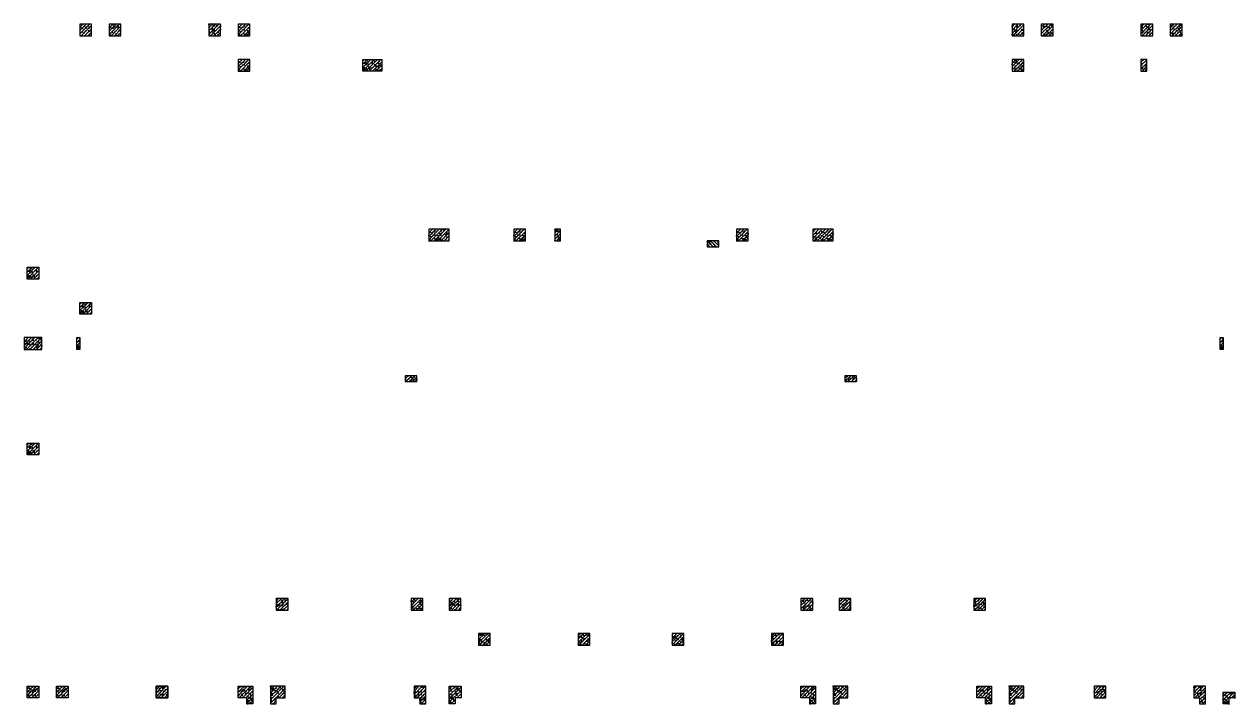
# Model space of a CAD drawing. Extents: x -100030 to 423145, y -43375 to 896525.
# Drawn here: x 402495 to 423145, y 734925 to 746525 of the extents above; entities that cross this region are included whole.
import ezdxf

# ---------------------------------------------------------------- set-up
doc = ezdxf.new("R2010")
doc.units = 0
doc.header["$LTSCALE"] = 500
for name, color, linetype in [('C-XREF-EXT', 7, 'CONTINUOUS'), ('S_CONS_COLU', 200, 'CONTINUOUS'), ('S_CONS_COLU_HACH', 7, 'CONTINUOUS')]:
    doc.layers.add(name, color=color, linetype=linetype)
pattern_1 = [(45, (39042.973, 489076.64), (-28.2842712, 28.2842712), []), (50, (39042.97, 489076.64), (143.452037, -12.550427), [15, -165]), (355, (39042.97, 489076.64), (-27.750267, 150.438427), [12, -132]), (100.4514, (39054.93, 489075.59), (115.701876, 137.88791), [12.74804, -140.228422]), (46.1842, (39042.97, 489116.64), (213.44821, -33.1038), [22.5, -247.5]), (96.6356, (39060.76, 489113.88), (186.93254, 194.82357), [19.12206, -210.3426]), (351.1842, (39042.97, 489116.64), (186.93239, 194.82372), [18, -198]), (21, (39062.97, 489106.64), (119.38141, -80.523778), [15, -165]), (326, (39062.97, 489106.64), (48.663066, 145.03001), [12, -132]), (71.4514, (39072.92, 489099.93), (168.044526, 64.5061), [12.74804, -140.228422]), (37.5, (39042.973, 489076.64), (2.431971, 66.578771), [0, -130.4, 0, -134, 0, -132.5]), (7.5, (39042.97, 489076.64), (52.613907, 78.882342), [0, -76.4, 0, -127.4, 0, -50.5]), (327.5, (38998.373, 489076.64), (106.764487, -4.5109743), [0, -50, 0, -156, 0, -207]), (317.5, (38978.37, 489076.64), (116.637234, 20.020996), [0, -65, 0, -103.6, 0, -147])]
pattern_2 = [(45, (42192.973, 489076.64), (-28.2842712, 28.2842712), []), (50, (42192.97, 489076.64), (143.452037, -12.550427), [15, -165]), (355, (42192.97, 489076.64), (-27.750267, 150.438427), [12, -132]), (100.4514, (42204.93, 489075.59), (115.701876, 137.88791), [12.74804, -140.228422]), (46.1842, (42192.97, 489116.64), (213.44821, -33.1038), [22.5, -247.5]), (96.6356, (42210.76, 489113.88), (186.93254, 194.82357), [19.12206, -210.3426]), (351.1842, (42192.97, 489116.64), (186.93239, 194.82372), [18, -198]), (21, (42212.97, 489106.64), (119.38141, -80.523778), [15, -165]), (326, (42212.97, 489106.64), (48.663066, 145.03001), [12, -132]), (71.4514, (42222.92, 489099.93), (168.044526, 64.5061), [12.74804, -140.228422]), (37.5, (42192.973, 489076.64), (2.431971, 66.578771), [0, -130.4, 0, -134, 0, -132.5]), (7.5, (42192.97, 489076.64), (52.613907, 78.882342), [0, -76.4, 0, -127.4, 0, -50.5]), (327.5, (42148.373, 489076.64), (106.764487, -4.5109743), [0, -50, 0, -156, 0, -207]), (317.5, (42128.37, 489076.64), (116.637234, 20.020996), [0, -65, 0, -103.6, 0, -147])]
pattern_3 = [(45, (35492.973, 489076.64), (-28.2842712, 28.2842712), []), (50, (35492.97, 489076.64), (143.452037, -12.550427), [15, -165]), (355, (35492.97, 489076.64), (-27.750267, 150.438427), [12, -132]), (100.4514, (35504.93, 489075.59), (115.701876, 137.88791), [12.74804, -140.228422]), (46.1842, (35492.97, 489116.64), (213.44821, -33.1038), [22.5, -247.5]), (96.6356, (35510.76, 489113.88), (186.93254, 194.82357), [19.12206, -210.3426]), (351.1842, (35492.97, 489116.64), (186.93239, 194.82372), [18, -198]), (21, (35512.97, 489106.64), (119.38141, -80.523778), [15, -165]), (326, (35512.97, 489106.64), (48.663066, 145.03001), [12, -132]), (71.4514, (35522.92, 489099.93), (168.044526, 64.5061), [12.74804, -140.228422]), (37.5, (35492.973, 489076.64), (2.431971, 66.578771), [0, -130.4, 0, -134, 0, -132.5]), (7.5, (35492.97, 489076.64), (52.613907, 78.882342), [0, -76.4, 0, -127.4, 0, -50.5]), (327.5, (35448.373, 489076.64), (106.764487, -4.5109743), [0, -50, 0, -156, 0, -207]), (317.5, (35428.37, 489076.64), (116.637234, 20.020996), [0, -65, 0, -103.6, 0, -147])]
pattern_4 = [(45, (15900, -2e-05), (-28.2842712, 28.2842712), []), (50, (15900, -2e-05), (143.452037, -12.550427), [15, -165]), (355, (15900, -2e-05), (-27.750267, 150.438427), [12, -132]), (100.4514, (15911.95, -1.05), (115.701876, 137.887908), [12.748038, -140.228422]), (46.1842, (15900, 40), (213.44821, -33.103803), [22.5, -247.5]), (96.6356, (15917.79, 37.24), (186.93254, 194.823574), [19.12206, -210.3426]), (351.1842, (15900, 40), (186.93239, 194.82372), [18, -198]), (21, (15920, 30), (119.38141, -80.523778), [15, -165]), (326, (15920, 30), (48.663066, 145.03001), [12, -132]), (71.4514, (15929.95, 23.29), (168.044526, 64.5061), [12.748038, -140.228422]), (37.5, (15900, -2e-05), (2.431971, 66.5787708), [0, -130.4, 0, -134, 0, -132.5]), (7.5, (15900, -2e-05), (52.6139075, 78.8823424), [0, -76.4, 0, -127.4, 0, -50.5]), (327.5, (15855.4, -2e-05), (106.7644872, -4.5109743), [0, -50, 0, -156, 0, -207]), (317.5, (15835.4, -2e-05), (116.637234, 20.020996), [0, -65, 0, -103.6, 0, -147])]
pattern_5 = [(45, (0, 0), (-28.2842712, 28.2842712), []), (50, (0, 0), (143.452037, -12.550427), [15, -165]), (355, (0, 0), (-27.750267, 150.438427), [12, -132]), (100.4514, (11.95, -1.05), (115.701876, 137.887908), [12.748038, -140.228422]), (46.1842, (0, 40), (213.44821, -33.103803), [22.5, -247.5]), (96.6356, (17.79, 37.24), (186.93254, 194.823574), [19.12206, -210.3426]), (351.1842, (0, 40), (186.93239, 194.82372), [18, -198]), (21, (20, 30), (119.38141, -80.523778), [15, -165]), (326, (20, 30), (48.663066, 145.03001), [12, -132]), (71.4514, (29.95, 23.29), (168.044526, 64.5061), [12.748038, -140.228422]), (37.5, (0, 0), (2.431971, 66.5787708), [0, -130.4, 0, -134, 0, -132.5]), (7.5, (0, 0), (52.6139075, 78.8823424), [0, -76.4, 0, -127.4, 0, -50.5]), (327.5, (-44.6, 0), (106.7644872, -4.5109743), [0, -50, 0, -156, 0, -207]), (317.5, (-64.6, 0), (116.637234, 20.020996), [0, -65, 0, -103.6, 0, -147])]
pattern_6 = [(45, (48642.975, 489076.64), (-28.2842712, 28.2842712), []), (50, (48642.97, 489076.64), (143.452037, -12.550427), [15, -165]), (355, (48642.97, 489076.64), (-27.750267, 150.438427), [12, -132]), (100.4514, (48654.93, 489075.59), (115.701876, 137.88791), [12.74804, -140.228422]), (46.1842, (48642.97, 489116.64), (213.44821, -33.1038), [22.5, -247.5]), (96.6356, (48660.76, 489113.88), (186.93254, 194.82357), [19.12206, -210.3426]), (351.1842, (48642.97, 489116.64), (186.93239, 194.82372), [18, -198]), (21, (48662.97, 489106.64), (119.38141, -80.523778), [15, -165]), (326, (48662.97, 489106.64), (48.663066, 145.03001), [12, -132]), (71.4514, (48672.92, 489099.93), (168.044526, 64.5061), [12.74804, -140.228422]), (37.5, (48642.975, 489076.64), (2.431971, 66.578771), [0, -130.4, 0, -134, 0, -132.5]), (7.5, (48642.975, 489076.64), (52.613907, 78.882342), [0, -76.4, 0, -127.4, 0, -50.5]), (327.5, (48598.375, 489076.64), (106.764487, -4.5109743), [0, -50, 0, -156, 0, -207]), (317.5, (48578.37, 489076.64), (116.637234, 20.020996), [0, -65, 0, -103.6, 0, -147])]
pattern_7 = [(45, (51642.975, 489076.64), (-28.2842712, 28.2842712), []), (50, (51642.97, 489076.64), (143.452037, -12.550427), [15, -165]), (355, (51642.97, 489076.64), (-27.750267, 150.438427), [12, -132]), (100.4514, (51654.93, 489075.59), (115.701876, 137.88791), [12.74804, -140.228422]), (46.1842, (51642.97, 489116.64), (213.44821, -33.1038), [22.5, -247.5]), (96.6356, (51660.76, 489113.88), (186.93254, 194.82357), [19.12206, -210.3426]), (351.1842, (51642.97, 489116.64), (186.93239, 194.82372), [18, -198]), (21, (51662.97, 489106.64), (119.38141, -80.523778), [15, -165]), (326, (51662.97, 489106.64), (48.663066, 145.03001), [12, -132]), (71.4514, (51672.92, 489099.93), (168.044526, 64.5061), [12.74804, -140.228422]), (37.5, (51642.975, 489076.64), (2.431971, 66.578771), [0, -130.4, 0, -134, 0, -132.5]), (7.5, (51642.975, 489076.64), (52.613907, 78.882342), [0, -76.4, 0, -127.4, 0, -50.5]), (327.5, (51598.375, 489076.64), (106.764487, -4.5109743), [0, -50, 0, -156, 0, -207]), (317.5, (51578.37, 489076.64), (116.637234, 20.020996), [0, -65, 0, -103.6, 0, -147])]

# ---------------------------------------------------------------- blocks, each defined once
blk = doc.blocks.new('BW-476991605', base_point=(382145, 784925))
at = {"layer": 'S_CONS_COLU_HACH'}
h = blk.add_hatch(dxfattribs=at)
h.set_pattern_fill('AN31C', color=256, scale=200)
h.set_pattern_definition(pattern_4)
h.paths.add_polyline_path([(403645, 796525), (403445, 796525), (403445, 796325), (403645, 796325)])
h = blk.add_hatch(dxfattribs=at)
h.set_pattern_fill('AN31C', color=256, scale=200)
h.set_pattern_definition(pattern_4)
h.paths.add_polyline_path([(404145, 796525), (403945, 796525), (403945, 796325), (404145, 796325)])
h = blk.add_hatch(dxfattribs=at)
h.set_pattern_fill('AN31C', color=256, scale=200)
h.set_pattern_definition(pattern_4)
h.paths.add_polyline_path([(405845, 796525), (405645, 796525), (405645, 796325), (405845, 796325)])
h = blk.add_hatch(dxfattribs=at)
h.set_pattern_fill('AN31C', color=256, scale=200)
h.set_pattern_definition(pattern_4)
h.paths.add_polyline_path([(406345, 796525), (406145, 796525), (406145, 796325), (406345, 796325)])
h = blk.add_hatch(dxfattribs=at)
h.set_pattern_fill('AN31C', color=256, scale=200)
h.set_pattern_definition(pattern_5)
h.paths.add_polyline_path([(419545, 796525), (419345, 796525), (419345, 796325), (419545, 796325)])
h = blk.add_hatch(dxfattribs=at)
h.set_pattern_fill('AN31C', color=256, scale=200)
h.set_pattern_definition(pattern_5)
h.paths.add_polyline_path([(420045, 796525), (419845, 796525), (419845, 796325), (420045, 796325)])
h = blk.add_hatch(dxfattribs=at)
h.set_pattern_fill('AN31C', color=256, scale=200)
h.set_pattern_definition(pattern_5)
h.paths.add_polyline_path([(421745, 796525), (421545, 796525), (421545, 796325), (421745, 796325)])
h = blk.add_hatch(dxfattribs=at)
h.set_pattern_fill('AN31C', color=256, scale=200)
h.set_pattern_definition(pattern_5)
h.paths.add_polyline_path([(422245, 796525), (422045, 796525), (422045, 796325), (422245, 796325)])
h = blk.add_hatch(dxfattribs=at)
h.set_pattern_fill('AN31C', color=256, scale=200)
h.set_pattern_definition([(45, (15900, -600), (-28.2842712, 28.2842712), []), (50, (15900, -600), (143.452037, -12.550427), [15, -165]), (355, (15900, -600), (-27.750267, 150.438427), [12, -132]), (100.4514, (15911.95, -601.05), (115.701876, 137.887908), [12.748038, -140.228422]), (46.1842, (15900, -560), (213.44821, -33.103803), [22.5, -247.5]), (96.6356, (15917.79, -562.76), (186.93254, 194.823574), [19.12206, -210.3426]), (351.1842, (15900, -560), (186.93239, 194.82372), [18, -198]), (21, (15920, -570), (119.38141, -80.523778), [15, -165]), (326, (15920, -570), (48.663066, 145.03001), [12, -132]), (71.4514, (15929.95, -576.71), (168.044526, 64.5061), [12.748038, -140.228422]), (37.5, (15900, -600), (2.431971, 66.5787708), [0, -130.4, 0, -134, 0, -132.5]), (7.5, (15900, -600), (52.6139075, 78.8823424), [0, -76.4, 0, -127.4, 0, -50.5]), (327.5, (15855.4, -600), (106.7644872, -4.5109743), [0, -50, 0, -156, 0, -207]), (317.5, (15835.4, -600), (116.637234, 20.020996), [0, -65, 0, -103.6, 0, -147])])
h.paths.add_polyline_path([(406345, 795925), (406145, 795925), (406145, 795725), (406345, 795725)])
h = blk.add_hatch(dxfattribs=at)
h.set_pattern_fill('AN31C', color=256, scale=200)
h.set_pattern_definition([(45, (25224.987, -600), (-28.2842712, 28.2842712), []), (50, (25224.99, -600), (143.452037, -12.550427), [15, -165]), (355, (25224.99, -600), (-27.750267, 150.438427), [12, -132]), (100.4514, (25236.94, -601.05), (115.701876, 137.887908), [12.748038, -140.228422]), (46.1842, (25224.99, -560), (213.44821, -33.103803), [22.5, -247.5]), (96.6356, (25242.77, -562.76), (186.93254, 194.823574), [19.12206, -210.3426]), (351.1842, (25224.99, -560), (186.93239, 194.82372), [18, -198]), (21, (25244.99, -570), (119.38141, -80.523778), [15, -165]), (326, (25244.99, -570), (48.663066, 145.03001), [12, -132]), (71.4514, (25254.94, -576.71), (168.044526, 64.5061), [12.748038, -140.228422]), (37.5, (25224.987, -600), (2.431971, 66.5787708), [0, -130.4, 0, -134, 0, -132.5]), (7.5, (25224.99, -600), (52.6139075, 78.8823424), [0, -76.4, 0, -127.4, 0, -50.5]), (327.5, (25180.387, -600), (106.7644872, -4.5109743), [0, -50, 0, -156, 0, -207]), (317.5, (25160.39, -600), (116.637234, 20.020996), [0, -65, 0, -103.6, 0, -147])])
h.paths.add_polyline_path([(408270, 795925), (408595, 795925), (408595, 795725), (408270, 795725)])
h = blk.add_hatch(dxfattribs=at)
h.set_pattern_fill('AN31C', color=256, scale=200)
h.set_pattern_definition(pattern_5)
h.paths.add_polyline_path([(419545, 795925), (419345, 795925), (419345, 795725), (419545, 795725)])
h = blk.add_hatch(dxfattribs=at)
h.set_pattern_fill('AN31C', color=256, scale=200)
h.set_pattern_definition([(45, (-5700, 9200), (-28.2842712, 28.2842712), []), (50, (-5700, 9200), (143.452037, -12.550427), [15, -165]), (355, (-5700, 9200), (-27.750267, 150.438427), [12, -132]), (100.4514, (-5688.05, 9198.95), (115.701876, 137.887908), [12.748038, -140.228422]), (46.1842, (-5700, 9240), (213.44821, -33.103803), [22.5, -247.5]), (96.6356, (-5682.21, 9237.24), (186.93254, 194.823574), [19.12206, -210.3426]), (351.1842, (-5700, 9240), (186.93239, 194.82372), [18, -198]), (21, (-5680, 9230), (119.38141, -80.523778), [15, -165]), (326, (-5680, 9230), (48.663066, 145.03001), [12, -132]), (71.4514, (-5670.05, 9223.29), (168.044526, 64.5061), [12.748038, -140.228422]), (37.5, (-5700, 9200), (2.431971, 66.5787708), [0, -130.4, 0, -134, 0, -132.5]), (7.5, (-5700, 9200), (52.6139075, 78.8823424), [0, -76.4, 0, -127.4, 0, -50.5]), (327.5, (-5744.6, 9200), (106.7644872, -4.5109743), [0, -50, 0, -156, 0, -207]), (317.5, (-5764.6, 9200), (116.637234, 20.020996), [0, -65, 0, -103.6, 0, -147])])
h.paths.add_polyline_path([(421645, 795925), (421545, 795925), (421545, 795725), (421645, 795725)])
h = blk.add_hatch(dxfattribs=at)
h.set_pattern_fill('AN31C', color=256, scale=200)
h.set_pattern_definition([(45, (19150.012, -3500), (-28.2842712, 28.2842712), []), (50, (19150.01, -3500), (143.452037, -12.550427), [15, -165]), (355, (19150.01, -3500), (-27.750267, 150.438427), [12, -132]), (100.4514, (19161.97, -3501.05), (115.701876, 137.887908), [12.748038, -140.228422]), (46.1842, (19150.01, -3460), (213.44821, -33.103803), [22.5, -247.5]), (96.6356, (19167.8, -3462.76), (186.93254, 194.823574), [19.12206, -210.3426]), (351.1842, (19150.01, -3460), (186.93239, 194.82372), [18, -198]), (21, (19170.01, -3470), (119.38141, -80.523778), [15, -165]), (326, (19170.01, -3470), (48.663066, 145.03001), [12, -132]), (71.4514, (19179.96, -3476.71), (168.044526, 64.5061), [12.748038, -140.228422]), (37.5, (19150.01, -3500), (2.431971, 66.5787708), [0, -130.4, 0, -134, 0, -132.5]), (7.5, (19150.01, -3500), (52.6139075, 78.8823424), [0, -76.4, 0, -127.4, 0, -50.5]), (327.5, (19105.41, -3500), (106.7644872, -4.5109743), [0, -50, 0, -156, 0, -207]), (317.5, (19085.41, -3500), (116.637234, 20.020996), [0, -65, 0, -103.6, 0, -147])])
h.paths.add_polyline_path([(409745, 793025), (409395, 793025), (409395, 792825), (409745, 792825)])
h = blk.add_hatch(dxfattribs=at)
h.set_pattern_fill('AN31C', color=256, scale=200)
h.set_pattern_definition([(45, (20600.013, -3500), (-28.2842712, 28.2842712), []), (50, (20600.01, -3500), (143.452037, -12.550427), [15, -165]), (355, (20600.01, -3500), (-27.750267, 150.438427), [12, -132]), (100.4514, (20611.97, -3501.05), (115.701876, 137.887908), [12.748038, -140.228422]), (46.1842, (20600.01, -3460), (213.44821, -33.103803), [22.5, -247.5]), (96.6356, (20617.8, -3462.76), (186.93254, 194.823574), [19.12206, -210.3426]), (351.1842, (20600.01, -3460), (186.93239, 194.82372), [18, -198]), (21, (20620.01, -3470), (119.38141, -80.523778), [15, -165]), (326, (20620.01, -3470), (48.663066, 145.03001), [12, -132]), (71.4514, (20629.96, -3476.71), (168.044526, 64.5061), [12.748038, -140.228422]), (37.5, (20600.013, -3500), (2.431971, 66.5787708), [0, -130.4, 0, -134, 0, -132.5]), (7.5, (20600.01, -3500), (52.6139075, 78.8823424), [0, -76.4, 0, -127.4, 0, -50.5]), (327.5, (20555.41, -3500), (106.7644872, -4.5109743), [0, -50, 0, -156, 0, -207]), (317.5, (20535.41, -3500), (116.637234, 20.020996), [0, -65, 0, -103.6, 0, -147])])
h.paths.add_polyline_path([(411045, 793025), (410845, 793025), (410845, 792825), (411045, 792825)])
h = blk.add_hatch(dxfattribs=at)
h.set_pattern_fill('AN31C', color=256, scale=200)
h.set_pattern_definition([(45, (-700, 6300), (-28.2842712, 28.2842712), []), (50, (-700, 6300), (143.452037, -12.550427), [15, -165]), (355, (-700, 6300), (-27.750267, 150.438427), [12, -132]), (100.4514, (-688.05, 6298.95), (115.701876, 137.887908), [12.748038, -140.228422]), (46.1842, (-700, 6340), (213.44821, -33.103803), [22.5, -247.5]), (96.6356, (-682.21, 6337.24), (186.93254, 194.823574), [19.12206, -210.3426]), (351.1842, (-700, 6340), (186.93239, 194.82372), [18, -198]), (21, (-680, 6330), (119.38141, -80.523778), [15, -165]), (326, (-680, 6330), (48.663066, 145.03001), [12, -132]), (71.4514, (-670.05, 6323.29), (168.044526, 64.5061), [12.748038, -140.228422]), (37.5, (-700, 6300), (2.431971, 66.5787708), [0, -130.4, 0, -134, 0, -132.5]), (7.5, (-700, 6300), (52.6139075, 78.8823424), [0, -76.4, 0, -127.4, 0, -50.5]), (327.5, (-744.6, 6300), (106.7644872, -4.5109743), [0, -50, 0, -156, 0, -207]), (317.5, (-764.6, 6300), (116.637234, 20.020996), [0, -65, 0, -103.6, 0, -147])])
h.paths.add_polyline_path([(411645, 793025), (411545, 793025), (411545, 792825), (411645, 792825)])
h = blk.add_hatch(dxfattribs=at)
h.set_pattern_fill('AN31C', color=256, scale=200)
h.set_pattern_definition([(45, (24400.013, -3500), (-28.2842712, 28.2842712), []), (50, (24400.01, -3500), (143.452037, -12.550427), [15, -165]), (355, (24400.01, -3500), (-27.750267, 150.438427), [12, -132]), (100.4514, (24411.97, -3501.05), (115.701876, 137.887908), [12.748038, -140.228422]), (46.1842, (24400.01, -3460), (213.44821, -33.103803), [22.5, -247.5]), (96.6356, (24417.8, -3462.76), (186.93254, 194.823574), [19.12206, -210.3426]), (351.1842, (24400.01, -3460), (186.93239, 194.82372), [18, -198]), (21, (24420.01, -3470), (119.38141, -80.523778), [15, -165]), (326, (24420.01, -3470), (48.663066, 145.03001), [12, -132]), (71.4514, (24429.96, -3476.71), (168.044526, 64.5061), [12.748038, -140.228422]), (37.5, (24400.013, -3500), (2.431971, 66.5787708), [0, -130.4, 0, -134, 0, -132.5]), (7.5, (24400.01, -3500), (52.6139075, 78.8823424), [0, -76.4, 0, -127.4, 0, -50.5]), (327.5, (24355.41, -3500), (106.7644872, -4.5109743), [0, -50, 0, -156, 0, -207]), (317.5, (24335.41, -3500), (116.637234, 20.020996), [0, -65, 0, -103.6, 0, -147])])
h.paths.add_polyline_path([(414845, 793025), (414645, 793025), (414645, 792825), (414845, 792825)])
h = blk.add_hatch(dxfattribs=at)
h.set_pattern_fill('AN31C', color=256, scale=200)
h.set_pattern_definition([(45, (25850.01, -3500), (-28.2842712, 28.2842712), []), (50, (25850.01, -3500), (143.452037, -12.550427), [15, -165]), (355, (25850.01, -3500), (-27.750267, 150.438427), [12, -132]), (100.4514, (25861.97, -3501.05), (115.701876, 137.887908), [12.748038, -140.228422]), (46.1842, (25850.01, -3460), (213.44821, -33.103803), [22.5, -247.5]), (96.6356, (25867.8, -3462.76), (186.93254, 194.823574), [19.12206, -210.3426]), (351.1842, (25850.01, -3460), (186.93239, 194.82372), [18, -198]), (21, (25870.01, -3470), (119.38141, -80.523778), [15, -165]), (326, (25870.01, -3470), (48.663066, 145.03001), [12, -132]), (71.4514, (25879.96, -3476.71), (168.044526, 64.5061), [12.748038, -140.228422]), (37.5, (25850.01, -3500), (2.431971, 66.5787708), [0, -130.4, 0, -134, 0, -132.5]), (7.5, (25850.01, -3500), (52.6139075, 78.8823424), [0, -76.4, 0, -127.4, 0, -50.5]), (327.5, (25805.41, -3500), (106.7644872, -4.5109743), [0, -50, 0, -156, 0, -207]), (317.5, (25785.41, -3500), (116.637234, 20.020996), [0, -65, 0, -103.6, 0, -147])])
h.paths.add_polyline_path([(416295, 793025), (415945, 793025), (415945, 792825), (416295, 792825)])
h = blk.add_hatch(dxfattribs=at)
h.set_pattern_fill('AN31C', color=256, scale=200, angle=90)
h.set_pattern_definition([(135, (1200870.353, 380479.377), (-28.2842712, -28.2842712), []), (140, (1200870.35, 380479.38), (12.550427, 143.452037), [15, -165]), (85, (1200870.35, 380479.38), (-150.438427, -27.750267), [12, -132]), (190.4514, (1200871.4, 380491.33), (-137.887908, 115.701876), [12.748038, -140.228422]), (136.1842, (1200830.35, 380479.38), (33.103803, 213.44821), [22.5, -247.5]), (186.6356, (1200833.11, 380497.16), (-194.823574, 186.93254), [19.12206, -210.3426]), (81.1842, (1200830.35, 380479.38), (-194.82372, 186.93239), [18, -198]), (111, (1200840.35, 380499.38), (80.523778, 119.38141), [15, -165]), (56, (1200840.35, 380499.38), (-145.03001, 48.663066), [12, -132]), (161.4514, (1200847.06, 380509.33), (-64.5061, 168.044526), [12.748038, -140.228422]), (127.5, (1200870.353, 380479.377), (-66.5787708, 2.431971), [0, -130.4, 0, -134, 0, -132.5]), (97.5, (1200870.35, 380479.38), (-78.8823424, 52.6139075), [0, -76.4, 0, -127.4, 0, -50.5]), (57.5, (1200870.35, 380434.777), (4.5109743, 106.7644872), [0, -50, 0, -156, 0, -207]), (47.5, (1200870.35, 380414.78), (-20.020996, 116.637234), [0, -65, 0, -103.6, 0, -147])])
h.paths.add_polyline_path([(414145, 792825), (414145, 792725), (414345, 792725), (414345, 792825)])
h = blk.add_hatch(dxfattribs=at)
h.set_pattern_fill('AN31C', color=256, scale=200)
h.set_pattern_definition([(45, (19499.988, -4150), (-28.2842712, 28.2842712), []), (50, (19499.99, -4150), (143.452037, -12.550427), [15, -165]), (355, (19499.99, -4150), (-27.750267, 150.438427), [12, -132]), (100.4514, (19511.94, -4151.05), (115.701876, 137.887908), [12.748038, -140.228422]), (46.1842, (19499.99, -4110), (213.44821, -33.103803), [22.5, -247.5]), (96.6356, (19517.78, -4112.76), (186.93254, 194.823574), [19.12206, -210.3426]), (351.1842, (19499.99, -4110), (186.93239, 194.82372), [18, -198]), (21, (19519.99, -4120), (119.38141, -80.523778), [15, -165]), (326, (19519.99, -4120), (48.663066, 145.03001), [12, -132]), (71.4514, (19529.94, -4126.71), (168.044526, 64.5061), [12.748038, -140.228422]), (37.5, (19499.99, -4150), (2.431971, 66.5787708), [0, -130.4, 0, -134, 0, -132.5]), (7.5, (19499.99, -4150), (52.6139075, 78.8823424), [0, -76.4, 0, -127.4, 0, -50.5]), (327.5, (19455.39, -4150), (106.7644872, -4.5109743), [0, -50, 0, -156, 0, -207]), (317.5, (19435.39, -4150), (116.637234, 20.020996), [0, -65, 0, -103.6, 0, -147])])
h.paths.add_polyline_path([(402545, 792375), (402745, 792375), (402745, 792175), (402545, 792175)])
h = blk.add_hatch(dxfattribs=at)
h.set_pattern_fill('AN31C', color=256, scale=200)
h.set_pattern_definition([(45, (20399.987, -4750), (-28.2842712, 28.2842712), []), (50, (20399.99, -4750), (143.452037, -12.550427), [15, -165]), (355, (20399.99, -4750), (-27.750267, 150.438427), [12, -132]), (100.4514, (20411.94, -4751.05), (115.701876, 137.887908), [12.748038, -140.228422]), (46.1842, (20399.99, -4710), (213.44821, -33.103803), [22.5, -247.5]), (96.6356, (20417.77, -4712.76), (186.93254, 194.823574), [19.12206, -210.3426]), (351.1842, (20399.99, -4710), (186.93239, 194.82372), [18, -198]), (21, (20419.99, -4720), (119.38141, -80.523778), [15, -165]), (326, (20419.99, -4720), (48.663066, 145.03001), [12, -132]), (71.4514, (20429.94, -4726.71), (168.044526, 64.5061), [12.748038, -140.228422]), (37.5, (20399.987, -4750), (2.431971, 66.5787708), [0, -130.4, 0, -134, 0, -132.5]), (7.5, (20399.99, -4750), (52.6139075, 78.8823424), [0, -76.4, 0, -127.4, 0, -50.5]), (327.5, (20355.387, -4750), (106.7644872, -4.5109743), [0, -50, 0, -156, 0, -207]), (317.5, (20335.39, -4750), (116.637234, 20.020996), [0, -65, 0, -103.6, 0, -147])])
h.paths.add_polyline_path([(403445, 791775), (403645, 791775), (403645, 791575), (403445, 791575)])
h = blk.add_hatch(dxfattribs=at)
h.set_pattern_fill('AN31C', color=256, scale=200)
h.set_pattern_definition([(45, (-7250, 4450), (-28.2842712, 28.2842712), []), (50, (-7250, 4450), (143.452037, -12.550427), [15, -165]), (355, (-7250, 4450), (-27.750267, 150.438427), [12, -132]), (100.4514, (-7238.04, 4448.96), (115.701876, 137.887908), [12.748038, -140.228422]), (46.1842, (-7250, 4490), (213.44821, -33.103803), [22.5, -247.5]), (96.6356, (-7232.21, 4487.24), (186.93254, 194.823574), [19.12206, -210.3426]), (351.1842, (-7250, 4490), (186.93239, 194.82372), [18, -198]), (21, (-7230, 4480), (119.38141, -80.523778), [15, -165]), (326, (-7230, 4480), (48.663066, 145.03001), [12, -132]), (71.4514, (-7220.05, 4473.29), (168.044526, 64.5061), [12.748038, -140.228422]), (37.5, (-7250, 4450), (2.431971, 66.5787708), [0, -130.4, 0, -134, 0, -132.5]), (7.5, (-7250, 4450), (52.6139075, 78.8823424), [0, -76.4, 0, -127.4, 0, -50.5]), (327.5, (-7294.6, 4450), (106.7644872, -4.5109743), [0, -50, 0, -156, 0, -207]), (317.5, (-7314.6, 4450), (116.637234, 20.020996), [0, -65, 0, -103.6, 0, -147])])
h.paths.add_polyline_path([(402795, 791175), (402495, 791175), (402495, 790975), (402795, 790975)])
h = blk.add_hatch(dxfattribs=at)
h.set_pattern_fill('AN31C', color=256, scale=200)
h.set_pattern_definition([(45, (20349.987, -5350), (-28.2842712, 28.2842712), []), (50, (20349.99, -5350), (143.452037, -12.550427), [15, -165]), (355, (20349.99, -5350), (-27.750267, 150.438427), [12, -132]), (100.4514, (20361.94, -5351.05), (115.701876, 137.887908), [12.748038, -140.228422]), (46.1842, (20349.99, -5310), (213.44821, -33.103803), [22.5, -247.5]), (96.6356, (20367.77, -5312.76), (186.93254, 194.823574), [19.12206, -210.3426]), (351.1842, (20349.99, -5310), (186.93239, 194.82372), [18, -198]), (21, (20369.99, -5320), (119.38141, -80.523778), [15, -165]), (326, (20369.99, -5320), (48.663066, 145.03001), [12, -132]), (71.4514, (20379.94, -5326.71), (168.044526, 64.5061), [12.748038, -140.228422]), (37.5, (20349.987, -5350), (2.431971, 66.5787708), [0, -130.4, 0, -134, 0, -132.5]), (7.5, (20349.99, -5350), (52.6139075, 78.8823424), [0, -76.4, 0, -127.4, 0, -50.5]), (327.5, (20305.387, -5350), (106.7644872, -4.5109743), [0, -50, 0, -156, 0, -207]), (317.5, (20285.39, -5350), (116.637234, 20.020996), [0, -65, 0, -103.6, 0, -147])])
h.paths.add_polyline_path([(403395, 791175), (403445, 791175), (403445, 790975), (403395, 790975)])
h = blk.add_hatch(dxfattribs=at)
h.set_pattern_fill('AN31C', color=256, scale=200)
h.set_pattern_definition([(45, (39849.987, -5350), (-28.2842712, 28.2842712), []), (50, (39849.99, -5350), (143.452037, -12.550427), [15, -165]), (355, (39849.99, -5350), (-27.750267, 150.438427), [12, -132]), (100.4514, (39861.94, -5351.05), (115.701876, 137.887908), [12.748038, -140.228422]), (46.1842, (39849.99, -5310), (213.44821, -33.103803), [22.5, -247.5]), (96.6356, (39867.77, -5312.76), (186.93254, 194.823574), [19.12206, -210.3426]), (351.1842, (39849.99, -5310), (186.93239, 194.82372), [18, -198]), (21, (39869.99, -5320), (119.38141, -80.523778), [15, -165]), (326, (39869.99, -5320), (48.663066, 145.03001), [12, -132]), (71.4514, (39879.94, -5326.71), (168.044526, 64.5061), [12.748038, -140.228422]), (37.5, (39849.987, -5350), (2.431971, 66.5787708), [0, -130.4, 0, -134, 0, -132.5]), (7.5, (39849.99, -5350), (52.6139075, 78.8823424), [0, -76.4, 0, -127.4, 0, -50.5]), (327.5, (39805.387, -5350), (106.7644872, -4.5109743), [0, -50, 0, -156, 0, -207]), (317.5, (39785.39, -5350), (116.637234, 20.020996), [0, -65, 0, -103.6, 0, -147])])
h.paths.add_polyline_path([(422895, 791175), (422945, 791175), (422945, 790975), (422895, 790975)])
h = blk.add_hatch(dxfattribs=at)
h.set_pattern_fill('AN31C', color=256, scale=200)
h.set_pattern_definition([(45, (11750, 5400), (-28.2842712, 28.2842712), []), (50, (11750, 5400), (143.452037, -12.550427), [15, -165]), (355, (11750, 5400), (-27.750267, 150.438427), [12, -132]), (100.4514, (11761.95, 5398.95), (115.701876, 137.887908), [12.748038, -140.228422]), (46.1842, (11750, 5440), (213.44821, -33.103803), [22.5, -247.5]), (96.6356, (11767.79, 5437.24), (186.93254, 194.823574), [19.12206, -210.3426]), (351.1842, (11750, 5440), (186.93239, 194.82372), [18, -198]), (21, (11770, 5430), (119.38141, -80.523778), [15, -165]), (326, (11770, 5430), (48.663066, 145.03001), [12, -132]), (71.4514, (11779.95, 5423.29), (168.044526, 64.5061), [12.748038, -140.228422]), (37.5, (11750, 5400), (2.431971, 66.5787708), [0, -130.4, 0, -134, 0, -132.5]), (7.5, (11750, 5400), (52.6139075, 78.8823424), [0, -76.4, 0, -127.4, 0, -50.5]), (327.5, (11705.4, 5400), (106.7644872, -4.5109743), [0, -50, 0, -156, 0, -207]), (317.5, (11685.4, 5400), (116.637234, 20.020996), [0, -65, 0, -103.6, 0, -147])])
h.paths.add_polyline_path([(409195, 790525), (408995, 790525), (408995, 790425), (409195, 790425)])
h = blk.add_hatch(dxfattribs=at)
h.set_pattern_fill('AN31C', color=256, scale=200)
h.set_pattern_definition([(45, (4250, 5400), (-28.2842712, 28.2842712), []), (50, (4250, 5400), (143.452037, -12.550427), [15, -165]), (355, (4250, 5400), (-27.750267, 150.438427), [12, -132]), (100.4514, (4261.95, 5398.95), (115.701876, 137.887908), [12.748038, -140.228422]), (46.1842, (4250, 5440), (213.44821, -33.103803), [22.5, -247.5]), (96.6356, (4267.79, 5437.24), (186.93254, 194.823574), [19.12206, -210.3426]), (351.1842, (4250, 5440), (186.93239, 194.82372), [18, -198]), (21, (4270, 5430), (119.38141, -80.523778), [15, -165]), (326, (4270, 5430), (48.663066, 145.03001), [12, -132]), (71.4514, (4279.95, 5423.29), (168.044526, 64.5061), [12.748038, -140.228422]), (37.5, (4250, 5400), (2.431971, 66.5787708), [0, -130.4, 0, -134, 0, -132.5]), (7.5, (4250, 5400), (52.6139075, 78.8823424), [0, -76.4, 0, -127.4, 0, -50.5]), (327.5, (4205.4, 5400), (106.7644872, -4.5109743), [0, -50, 0, -156, 0, -207]), (317.5, (4185.4, 5400), (116.637234, 20.020996), [0, -65, 0, -103.6, 0, -147])])
h.paths.add_polyline_path([(416695, 790525), (416495, 790525), (416495, 790425), (416695, 790425)])
h = blk.add_hatch(dxfattribs=at)
h.set_pattern_fill('AN31C', color=256, scale=200)
h.set_pattern_definition([(45, (19499.99, -7150), (-28.2842712, 28.2842712), []), (50, (19499.99, -7150), (143.452037, -12.550427), [15, -165]), (355, (19499.99, -7150), (-27.750267, 150.438427), [12, -132]), (100.4514, (19511.94, -7151.05), (115.701876, 137.887908), [12.748038, -140.228422]), (46.1842, (19499.99, -7110), (213.44821, -33.103803), [22.5, -247.5]), (96.6356, (19517.78, -7112.76), (186.93254, 194.823574), [19.12206, -210.3426]), (351.1842, (19499.99, -7110), (186.93239, 194.82372), [18, -198]), (21, (19519.99, -7120), (119.38141, -80.523778), [15, -165]), (326, (19519.99, -7120), (48.663066, 145.03001), [12, -132]), (71.4514, (19529.94, -7126.71), (168.044526, 64.5061), [12.748038, -140.228422]), (37.5, (19499.99, -7150), (2.431971, 66.5787708), [0, -130.4, 0, -134, 0, -132.5]), (7.5, (19499.99, -7150), (52.6139075, 78.8823424), [0, -76.4, 0, -127.4, 0, -50.5]), (327.5, (19455.39, -7150), (106.7644872, -4.5109743), [0, -50, 0, -156, 0, -207]), (317.5, (19435.39, -7150), (116.637234, 20.020996), [0, -65, 0, -103.6, 0, -147])])
h.paths.add_polyline_path([(402545, 789375), (402745, 789375), (402745, 789175), (402545, 789175)])
h = blk.add_hatch(dxfattribs=at)
h.set_pattern_fill('AN31C', color=256, scale=200)
h.set_pattern_definition([(45, (8950, 2e-05), (-28.2842712, 28.2842712), []), (50, (8950, 2e-05), (143.452037, -12.550427), [15, -165]), (355, (8950, 2e-05), (-27.750267, 150.438427), [12, -132]), (100.4514, (8961.95, -1.05), (115.701876, 137.887908), [12.748038, -140.228422]), (46.1842, (8950, 40), (213.44821, -33.103803), [22.5, -247.5]), (96.6356, (8967.79, 37.24), (186.93254, 194.823574), [19.12206, -210.3426]), (351.1842, (8950, 40), (186.93239, 194.82372), [18, -198]), (21, (8970, 30), (119.38141, -80.523778), [15, -165]), (326, (8970, 30), (48.663066, 145.03001), [12, -132]), (71.4514, (8979.95, 23.29), (168.044526, 64.5061), [12.748038, -140.228422]), (37.5, (8950, 2e-05), (2.431971, 66.5787708), [0, -130.4, 0, -134, 0, -132.5]), (7.5, (8950, 2e-05), (52.6139075, 78.8823424), [0, -76.4, 0, -127.4, 0, -50.5]), (327.5, (8905.4, 2e-05), (106.7644872, -4.5109743), [0, -50, 0, -156, 0, -207]), (317.5, (8885.4, 2e-05), (116.637234, 20.020996), [0, -65, 0, -103.6, 0, -147])])
h.paths.add_polyline_path([(406995, 786725), (406795, 786725), (406795, 786525), (406995, 786525)])
h = blk.add_hatch(dxfattribs=at)
h.set_pattern_fill('AN31C', color=256, scale=200)
h.set_pattern_definition([(45, (11650, 1500), (-28.2842712, 28.2842712), []), (50, (11650, 1500), (143.452037, -12.550427), [15, -165]), (355, (11650, 1500), (-27.750267, 150.438427), [12, -132]), (100.4514, (11661.95, 1498.95), (115.701876, 137.887908), [12.748038, -140.228422]), (46.1842, (11650, 1540), (213.44821, -33.103803), [22.5, -247.5]), (96.6356, (11667.79, 1537.24), (186.93254, 194.823574), [19.12206, -210.3426]), (351.1842, (11650, 1540), (186.93239, 194.82372), [18, -198]), (21, (11670, 1530), (119.38141, -80.523778), [15, -165]), (326, (11670, 1530), (48.663066, 145.03001), [12, -132]), (71.4514, (11679.95, 1523.29), (168.044526, 64.5061), [12.748038, -140.228422]), (37.5, (11650, 1500), (2.431971, 66.5787708), [0, -130.4, 0, -134, 0, -132.5]), (7.5, (11650, 1500), (52.6139075, 78.8823424), [0, -76.4, 0, -127.4, 0, -50.5]), (327.5, (11605.4, 1500), (106.7644872, -4.5109743), [0, -50, 0, -156, 0, -207]), (317.5, (11585.4, 1500), (116.637234, 20.020996), [0, -65, 0, -103.6, 0, -147])])
h.paths.add_polyline_path([(409295, 786725), (409095, 786725), (409095, 786525), (409295, 786525)])
h = blk.add_hatch(dxfattribs=at)
h.set_pattern_fill('AN31C', color=256, scale=200)
h.set_pattern_definition(pattern_5)
h.paths.add_polyline_path([(409945, 786725), (409745, 786725), (409745, 786525), (409945, 786525)])
h = blk.add_hatch(dxfattribs=at)
h.set_pattern_fill('AN31C', color=256, scale=200)
h.set_pattern_definition(pattern_5)
h.paths.add_polyline_path([(415945, 786725), (415745, 786725), (415745, 786525), (415945, 786525)])
h = blk.add_hatch(dxfattribs=at)
h.set_pattern_fill('AN31C', color=256, scale=200)
h.set_pattern_definition([(45, (-650, 2e-05), (-28.2842712, 28.2842712), []), (50, (-650, 2e-05), (143.452037, -12.550427), [15, -165]), (355, (-650, 2e-05), (-27.750267, 150.438427), [12, -132]), (100.4514, (-638.05, -1.05), (115.701876, 137.887908), [12.748038, -140.228422]), (46.1842, (-650, 40), (213.44821, -33.103803), [22.5, -247.5]), (96.6356, (-632.21, 37.24), (186.93254, 194.823574), [19.12206, -210.3426]), (351.1842, (-650, 40), (186.93239, 194.82372), [18, -198]), (21, (-630, 30), (119.38141, -80.523778), [15, -165]), (326, (-630, 30), (48.663066, 145.03001), [12, -132]), (71.4514, (-620.05, 23.29), (168.044526, 64.5061), [12.748038, -140.228422]), (37.5, (-650, 2e-05), (2.431971, 66.5787708), [0, -130.4, 0, -134, 0, -132.5]), (7.5, (-650, 2e-05), (52.6139075, 78.8823424), [0, -76.4, 0, -127.4, 0, -50.5]), (327.5, (-694.6, 2e-05), (106.7644872, -4.5109743), [0, -50, 0, -156, 0, -207]), (317.5, (-714.6, 2e-05), (116.637234, 20.020996), [0, -65, 0, -103.6, 0, -147])])
h.paths.add_polyline_path([(416595, 786725), (416395, 786725), (416395, 786525), (416595, 786525)])
h = blk.add_hatch(dxfattribs=at)
h.set_pattern_fill('AN31C', color=256, scale=200)
h.set_pattern_definition([(45, (2050, 1500), (-28.2842712, 28.2842712), []), (50, (2050, 1500), (143.452037, -12.550427), [15, -165]), (355, (2050, 1500), (-27.750267, 150.438427), [12, -132]), (100.4514, (2061.95, 1498.95), (115.701876, 137.887908), [12.748038, -140.228422]), (46.1842, (2050, 1540), (213.44821, -33.103803), [22.5, -247.5]), (96.6356, (2067.79, 1537.24), (186.93254, 194.823574), [19.12206, -210.3426]), (351.1842, (2050, 1540), (186.93239, 194.82372), [18, -198]), (21, (2070, 1530), (119.38141, -80.523778), [15, -165]), (326, (2070, 1530), (48.663066, 145.03001), [12, -132]), (71.4514, (2079.95, 1523.29), (168.044526, 64.5061), [12.748038, -140.228422]), (37.5, (2050, 1500), (2.431971, 66.5787708), [0, -130.4, 0, -134, 0, -132.5]), (7.5, (2050, 1500), (52.6139075, 78.8823424), [0, -76.4, 0, -127.4, 0, -50.5]), (327.5, (2005.4, 1500), (106.7644872, -4.5109743), [0, -50, 0, -156, 0, -207]), (317.5, (1985.4, 1500), (116.637234, 20.020996), [0, -65, 0, -103.6, 0, -147])])
h.paths.add_polyline_path([(418895, 786725), (418695, 786725), (418695, 786525), (418895, 786525)])
h = blk.add_hatch(dxfattribs=at)
h.set_pattern_fill('AN31C', color=256, scale=200)
h.set_pattern_definition(pattern_5)
h.paths.add_polyline_path([(410445, 786125), (410245, 786125), (410245, 785925), (410445, 785925)])
h = blk.add_hatch(dxfattribs=at)
h.set_pattern_fill('AN31C', color=256, scale=200)
h.set_pattern_definition(pattern_5)
h.paths.add_polyline_path([(412145, 786125), (411945, 786125), (411945, 785925), (412145, 785925)])
h = blk.add_hatch(dxfattribs=at)
h.set_pattern_fill('AN31C', color=256, scale=200)
h.set_pattern_definition(pattern_5)
h.paths.add_polyline_path([(413745, 786125), (413545, 786125), (413545, 785925), (413745, 785925)])
h = blk.add_hatch(dxfattribs=at)
h.set_pattern_fill('AN31C', color=256, scale=200)
h.set_pattern_definition(pattern_5)
h.paths.add_polyline_path([(415445, 786125), (415245, 786125), (415245, 785925), (415445, 785925)])
h = blk.add_hatch(dxfattribs=at)
h.set_pattern_fill('AN31C', color=256, scale=200)
h.set_pattern_definition([(45, (13200.013, -1500), (-28.2842712, 28.2842712), []), (50, (13200.01, -1500), (143.452037, -12.550427), [15, -165]), (355, (13200.01, -1500), (-27.750267, 150.438427), [12, -132]), (100.4514, (13211.97, -1501.05), (115.701876, 137.887908), [12.748038, -140.228422]), (46.1842, (13200.01, -1460), (213.44821, -33.103803), [22.5, -247.5]), (96.6356, (13217.8, -1462.76), (186.93254, 194.823574), [19.12206, -210.3426]), (351.1842, (13200.01, -1460), (186.93239, 194.82372), [18, -198]), (21, (13220.01, -1470), (119.38141, -80.523778), [15, -165]), (326, (13220.01, -1470), (48.663066, 145.03001), [12, -132]), (71.4514, (13229.96, -1476.71), (168.044526, 64.5061), [12.748038, -140.228422]), (37.5, (13200.013, -1500), (2.431971, 66.5787708), [0, -130.4, 0, -134, 0, -132.5]), (7.5, (13200.01, -1500), (52.6139075, 78.8823424), [0, -76.4, 0, -127.4, 0, -50.5]), (327.5, (13155.413, -1500), (106.7644872, -4.5109743), [0, -50, 0, -156, 0, -207]), (317.5, (13135.41, -1500), (116.637234, 20.020996), [0, -65, 0, -103.6, 0, -147])])
h.paths.add_polyline_path([(402546, 785225), (402746, 785225), (402746, 785025), (402546, 785025)])
h = blk.add_hatch(dxfattribs=at)
h.set_pattern_fill('AN31C', color=256, scale=200)
h.set_pattern_definition([(45, (13700.013, -1500), (-28.2842712, 28.2842712), []), (50, (13700.01, -1500), (143.452037, -12.550427), [15, -165]), (355, (13700.01, -1500), (-27.750267, 150.438427), [12, -132]), (100.4514, (13711.97, -1501.05), (115.701876, 137.887908), [12.748038, -140.228422]), (46.1842, (13700.01, -1460), (213.44821, -33.103803), [22.5, -247.5]), (96.6356, (13717.8, -1462.76), (186.93254, 194.823574), [19.12206, -210.3426]), (351.1842, (13700.01, -1460), (186.93239, 194.82372), [18, -198]), (21, (13720.01, -1470), (119.38141, -80.523778), [15, -165]), (326, (13720.01, -1470), (48.663066, 145.03001), [12, -132]), (71.4514, (13729.96, -1476.71), (168.044526, 64.5061), [12.748038, -140.228422]), (37.5, (13700.013, -1500), (2.431971, 66.5787708), [0, -130.4, 0, -134, 0, -132.5]), (7.5, (13700.01, -1500), (52.6139075, 78.8823424), [0, -76.4, 0, -127.4, 0, -50.5]), (327.5, (13655.413, -1500), (106.7644872, -4.5109743), [0, -50, 0, -156, 0, -207]), (317.5, (13635.41, -1500), (116.637234, 20.020996), [0, -65, 0, -103.6, 0, -147])])
h.paths.add_polyline_path([(403046, 785225), (403246, 785225), (403246, 785025), (403046, 785025)])
h = blk.add_hatch(dxfattribs=at)
h.set_pattern_fill('AN31C', color=256, scale=200)
h.set_pattern_definition([(45, (11000, -1500), (-28.2842712, 28.2842712), []), (50, (11000, -1500), (143.452037, -12.550427), [15, -165]), (355, (11000, -1500), (-27.750267, 150.438427), [12, -132]), (100.4514, (11011.95, -1501.05), (115.701876, 137.887908), [12.748038, -140.228422]), (46.1842, (11000, -1460), (213.44821, -33.103803), [22.5, -247.5]), (96.6356, (11017.79, -1462.76), (186.93254, 194.823574), [19.12206, -210.3426]), (351.1842, (11000, -1460), (186.93239, 194.82372), [18, -198]), (21, (11020, -1470), (119.38141, -80.523778), [15, -165]), (326, (11020, -1470), (48.663066, 145.03001), [12, -132]), (71.4514, (11029.95, -1476.71), (168.044526, 64.5061), [12.748038, -140.228422]), (37.5, (11000, -1500), (2.431971, 66.5787708), [0, -130.4, 0, -134, 0, -132.5]), (7.5, (11000, -1500), (52.6139075, 78.8823424), [0, -76.4, 0, -127.4, 0, -50.5]), (327.5, (10955.4, -1500), (106.7644872, -4.5109743), [0, -50, 0, -156, 0, -207]), (317.5, (10935.4, -1500), (116.637234, 20.020996), [0, -65, 0, -103.6, 0, -147])])
h.paths.add_polyline_path([(404945, 785225), (404745, 785225), (404745, 785025), (404945, 785025)])
h = blk.add_hatch(dxfattribs=at)
h.set_pattern_fill('AN31C', color=256, scale=200)
h.set_pattern_definition(pattern_1)
h.paths.add_polyline_path([(406295, 784925), (406295, 785025), (406145, 785025), (406145, 785225), (406395, 785225), (406395, 784925)])
h = blk.add_hatch(dxfattribs=at)
h.set_pattern_fill('AN31C', color=256, scale=200)
h.set_pattern_definition(pattern_1)
h.paths.add_polyline_path([(406795, 784925), (406795, 785025), (406945, 785025), (406945, 785225), (406695, 785225), (406695, 784925)])
h = blk.add_hatch(dxfattribs=at)
h.set_pattern_fill('AN31C', color=256, scale=200)
h.set_pattern_definition(pattern_2)
h.paths.add_polyline_path([(409245, 784925), (409345, 784925), (409345, 785225), (409145, 785225), (409145, 785025), (409245, 785025)])
h = blk.add_hatch(dxfattribs=at)
h.set_pattern_fill('AN31C', color=256, scale=200)
h.set_pattern_definition(pattern_2)
h.paths.add_polyline_path([(409846, 784925), (409746, 784925), (409746, 785225), (409946, 785225), (409946, 785025), (409846, 785025)])
h = blk.add_hatch(dxfattribs=at)
h.set_pattern_fill('AN31C', color=256, scale=200)
h.set_pattern_definition(pattern_6)
h.paths.add_polyline_path([(415895, 784925), (415895, 785025), (415745, 785025), (415745, 785225), (415995, 785225), (415995, 784925)])
h = blk.add_hatch(dxfattribs=at)
h.set_pattern_fill('AN31C', color=256, scale=200)
h.set_pattern_definition(pattern_6)
h.paths.add_polyline_path([(416395, 784925), (416395, 785025), (416545, 785025), (416545, 785225), (416295, 785225), (416295, 784925)])
h = blk.add_hatch(dxfattribs=at)
h.set_pattern_fill('AN31C', color=256, scale=200)
h.set_pattern_definition(pattern_7)
h.paths.add_polyline_path([(418895, 784925), (418895, 785025), (418745, 785025), (418745, 785225), (418995, 785225), (418995, 784925)])
h = blk.add_hatch(dxfattribs=at)
h.set_pattern_fill('AN31C', color=256, scale=200)
h.set_pattern_definition(pattern_7)
h.paths.add_polyline_path([(419395, 784925), (419395, 785025), (419545, 785025), (419545, 785225), (419295, 785225), (419295, 784925)])
h = blk.add_hatch(dxfattribs=at)
h.set_pattern_fill('AN31C', color=256, scale=200)
h.set_pattern_definition(pattern_5)
h.paths.add_polyline_path([(420945, 785225), (420745, 785225), (420745, 785025), (420945, 785025)])
h = blk.add_hatch(dxfattribs=at)
h.set_pattern_fill('AN31C', color=256, scale=200)
h.set_pattern_definition(pattern_3)
h.paths.add_polyline_path([(422545, 784925), (422645, 784925), (422645, 785225), (422445, 785225), (422445, 785025), (422545, 785025)])
h = blk.add_hatch(dxfattribs=at)
h.set_pattern_fill('AN31C', color=256, scale=200)
h.set_pattern_definition(pattern_3)
h.paths.add_polyline_path([(423045, 784925), (422945, 784925), (422945, 785125), (423145, 785125), (423145, 785025), (423045, 785025)])
at = {"layer": 'S_CONS_COLU'}
for points in [[(403645, 796525), (403445, 796525), (403445, 796325), (403645, 796325)], [(404145, 796525), (403945, 796525), (403945, 796325), (404145, 796325)], [(405845, 796525), (405645, 796525), (405645, 796325), (405845, 796325)], [(406345, 796525), (406145, 796525), (406145, 796325), (406345, 796325)], [(419545, 796525), (419345, 796525), (419345, 796325), (419545, 796325)], [(420045, 796525), (419845, 796525), (419845, 796325), (420045, 796325)], [(421745, 796525), (421545, 796525), (421545, 796325), (421745, 796325)], [(422245, 796525), (422045, 796525), (422045, 796325), (422245, 796325)], [(406345, 795925), (406145, 795925), (406145, 795725), (406345, 795725)], [(408270, 795925), (408595, 795925), (408595, 795725), (408270, 795725)], [(419545, 795925), (419345, 795925), (419345, 795725), (419545, 795725)], [(421645, 795925), (421545, 795925), (421545, 795725), (421645, 795725)], [(409745, 793025), (409395, 793025), (409395, 792825), (409745, 792825)], [(411045, 793025), (410845, 793025), (410845, 792825), (411045, 792825)], [(411645, 793025), (411545, 793025), (411545, 792825), (411645, 792825)], [(414845, 793025), (414645, 793025), (414645, 792825), (414845, 792825)], [(416295, 793025), (415945, 793025), (415945, 792825), (416295, 792825)], [(414145, 792825), (414145, 792725), (414345, 792725), (414345, 792825)], [(402545, 792375), (402745, 792375), (402745, 792175), (402545, 792175)], [(403445, 791775), (403645, 791775), (403645, 791575), (403445, 791575)], [(402795, 791175), (402495, 791175), (402495, 790975), (402795, 790975)], [(409195, 790525), (408995, 790525), (408995, 790425), (409195, 790425)], [(416695, 790525), (416495, 790525), (416495, 790425), (416695, 790425)], [(402545, 789375), (402745, 789375), (402745, 789175), (402545, 789175)], [(406995, 786725), (406795, 786725), (406795, 786525), (406995, 786525)], [(409295, 786725), (409095, 786725), (409095, 786525), (409295, 786525)], [(409945, 786725), (409745, 786725), (409745, 786525), (409945, 786525)], [(415945, 786725), (415745, 786725), (415745, 786525), (415945, 786525)], [(416595, 786725), (416395, 786725), (416395, 786525), (416595, 786525)], [(418895, 786725), (418695, 786725), (418695, 786525), (418895, 786525)], [(410445, 786125), (410245, 786125), (410245, 785925), (410445, 785925)], [(412145, 786125), (411945, 786125), (411945, 785925), (412145, 785925)], [(413745, 786125), (413545, 786125), (413545, 785925), (413745, 785925)], [(415445, 786125), (415245, 786125), (415245, 785925), (415445, 785925)], [(402546, 785225), (402746, 785225), (402746, 785025), (402546, 785025)], [(403046, 785225), (403246, 785225), (403246, 785025), (403046, 785025)], [(404945, 785225), (404745, 785225), (404745, 785025), (404945, 785025)], [(404745, 785225), (404945, 785225), (404945, 785025), (404745, 785025)], [(406295, 784925), (406295, 785025), (406145, 785025), (406145, 785225), (406395, 785225), (406395, 784925)], [(406795, 784925), (406795, 785025), (406945, 785025), (406945, 785225), (406695, 785225), (406695, 784925)], [(415895, 784925), (415895, 785025), (415745, 785025), (415745, 785225), (415995, 785225), (415995, 784925)], [(416395, 784925), (416395, 785025), (416545, 785025), (416545, 785225), (416295, 785225), (416295, 784925)], [(418895, 784925), (418895, 785025), (418745, 785025), (418745, 785225), (418995, 785225), (418995, 784925)], [(419395, 784925), (419395, 785025), (419545, 785025), (419545, 785225), (419295, 785225), (419295, 784925)], [(420945, 785225), (420745, 785225), (420745, 785025), (420945, 785025)]]:
    blk.add_lwpolyline(points, close=True, dxfattribs=at)
at = {"layer": 'S_CONS_COLU', "elevation": 0}
for points in [[(403395, 791175), (403445, 791175), (403445, 790975), (403395, 790975)], [(422895, 791175), (422945, 791175), (422945, 790975), (422895, 790975)], [(409245, 784925), (409345, 784925), (409345, 785225), (409145, 785225), (409145, 785025), (409245, 785025)], [(409846, 784925), (409746, 784925), (409746, 785225), (409946, 785225), (409946, 785025), (409846, 785025)], [(422545, 784925), (422645, 784925), (422645, 785225), (422445, 785225), (422445, 785025), (422545, 785025)], [(423045, 784925), (422945, 784925), (422945, 785125), (423145, 785125), (423145, 785025), (423045, 785025)]]:
    blk.add_lwpolyline(points, close=True, dxfattribs=at)
blk = doc.blocks.new('A$C1DA66590')
at = {"layer": 'C-XREF-EXT'}
blk.add_blockref('BW-476991605', (-6650, 39700), dxfattribs=at)

msp = doc.modelspace()

# ---------------------------------------------------------------- block references
at = {"layer": 'C-XREF-EXT'}
msp.add_blockref('A$C1DA66590', (388795.4875, 695224.8661), dxfattribs=at)

doc.saveas('drawing.dxf')
